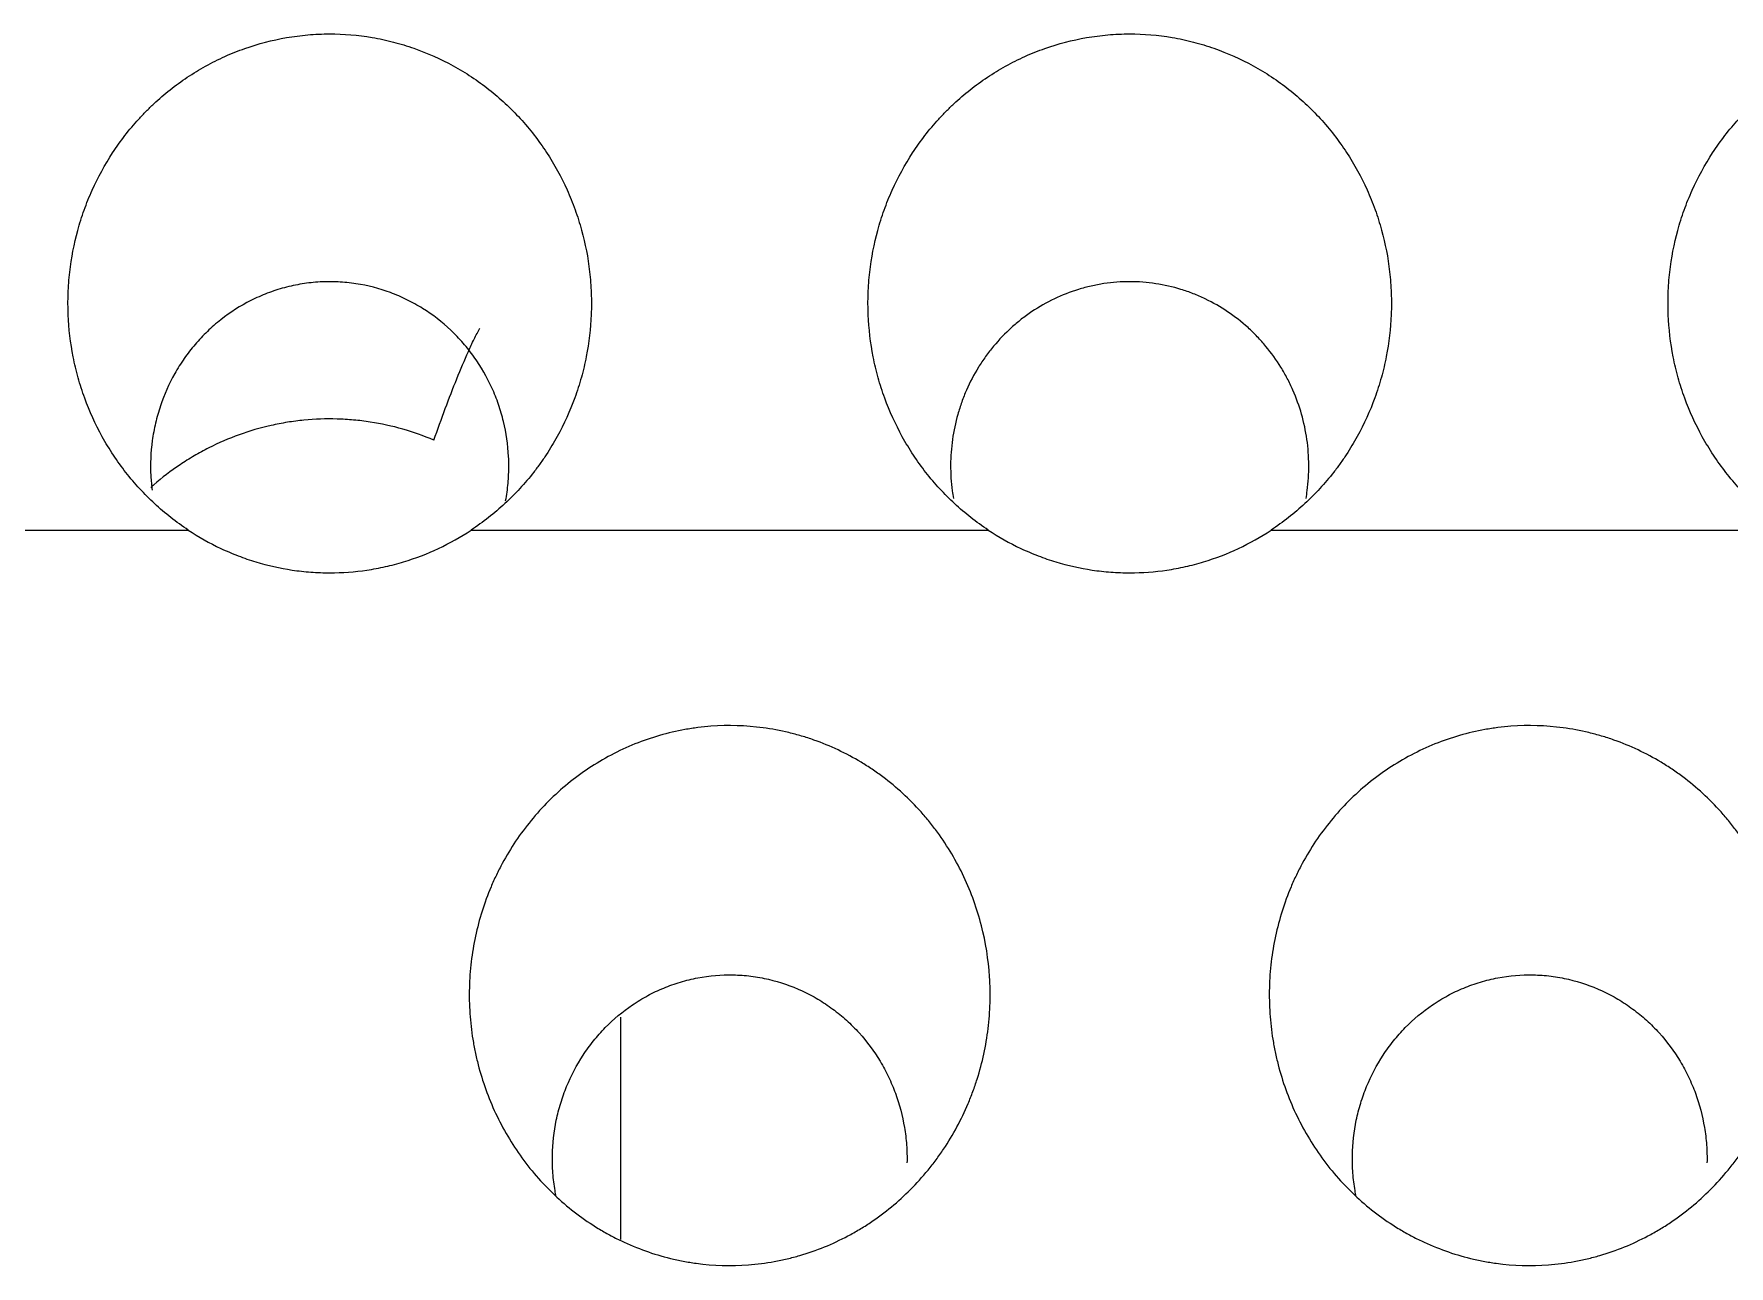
# Model space of a CAD drawing. Header units: millimetres. Extents: x 70151 to 230897, y 35202 to 113211.
# Drawn here: x 178365.5 to 178371.83, y 69174.55 to 69179.15 of the extents above; entities that cross this region are included whole.
import ezdxf

# ---------------------------------------------------------------- set-up
doc = ezdxf.new("R2010")
doc.units = ezdxf.units.MM
doc.header["$LTSCALE"] = 50
doc.layers.add('2-con', color=2, linetype='Continuous')
doc.layers.add('mark-B', color=2, linetype='Continuous', lineweight=20)

# ---------------------------------------------------------------- blocks, each defined once
blk = doc.blocks.new('무풍1WAY 대형')
at = {"layer": 'mark-B'}
blk.add_line((287.224, -415.2016), (287.224, -416.0322), dxfattribs=at)
for points, knots in [([(284.6052, -415.5064), (284.6437, -415.5593), (284.6763, -415.6149), (284.7308, -415.731), (284.7527, -415.7915), (284.773, -415.8703), (284.7767, -415.8862), (284.7833, -415.9179), (284.7921, -415.9656), (284.8012, -416.0455), (284.8025, -416.1099), (284.8013, -416.1583), (284.8005, -416.1745), (284.7982, -416.2069), (284.7967, -416.2231), (284.7871, -416.3036), (284.7735, -416.3665), (284.7446, -416.4585), (284.7334, -416.4888), (284.7145, -416.5336), (284.7078, -416.5485), (284.6938, -416.5778), (284.6864, -416.5923), (284.648, -416.6634), (284.6122, -416.7168), (284.5507, -416.7917), (284.5289, -416.8158), (284.4827, -416.862), (284.4586, -416.8838), (284.3835, -416.9452), (284.3297, -416.9809), (284.2433, -417.0265), (284.2134, -417.0404), (284.153, -417.0647), (284.0917, -417.0858), (284.0286, -417.1005), (283.9806, -417.1092), (283.9645, -417.1116), (283.9321, -417.1158), (283.9157, -417.1174), (283.834, -417.1235), (283.7691, -417.1215), (283.6726, -417.1087), (283.6406, -417.1027), (283.5927, -417.0912), (283.5768, -417.0869), (283.5455, -417.0777), (283.5301, -417.0727), (283.4535, -417.0457), (283.3949, -417.018), (283.325, -416.9759), (283.3112, -416.9671), (283.2841, -416.9488), (283.2443, -416.9205), (283.1821, -416.8688), (283.1367, -416.8228), (283.1042, -416.7865), (283.0937, -416.7742), (283.0732, -416.7488), (283.0632, -416.7359), (283.0152, -416.6703), (282.9824, -416.6148), (282.9412, -416.5273), (282.9288, -416.4973), (282.9068, -416.436), (282.8973, -416.405), (282.8733, -416.3113), (282.8632, -416.2478), (282.8569, -416.1509), (282.8564, -416.1182), (282.8582, -416.0535), (282.8606, -416.0213), (282.8723, -415.9256), (282.8858, -415.8626), (282.9104, -415.7851), (282.9157, -415.7696), (282.9269, -415.7391), (282.9448, -415.694), (282.9797, -415.6214), (283.0129, -415.5661), (283.0398, -415.5258), (283.0491, -415.5125), (283.0685, -415.4864), (283.0786, -415.4734), (283.1302, -415.4103), (283.1758, -415.3645), (283.2506, -415.3029), (283.2765, -415.2835), (283.3172, -415.2563), (283.331, -415.2475), (283.3591, -415.2307), (283.3734, -415.2227), (283.4452, -415.1845), (283.5051, -415.1601), (283.5831, -415.1374), (283.5989, -415.1332), (283.6307, -415.1257), (283.6468, -415.1224), (283.6952, -415.1136), (283.7275, -415.1095), (283.8246, -415.1022), (283.8894, -415.1041), (283.9708, -415.1151), (283.987, -415.1177), (284.0191, -415.1238), (284.0669, -415.1341), (284.1445, -415.1574), (284.2046, -415.1823), (284.2488, -415.2034), (284.2635, -415.2108), (284.2923, -415.2264), (284.3064, -415.2346), (284.3759, -415.2769), (284.4275, -415.3159), (284.4991, -415.3822), (284.5221, -415.4056), (284.5655, -415.4545), (284.586, -415.4799), (284.6052, -415.5064)], [0, 0, 0, 0, 0.03125, 0.03125, 0.0625, 0.0625, 0.070312, 0.070312, 0.078125, 0.09375, 0.109375, 0.109375, 0.117187, 0.117187, 0.125, 0.125, 0.15625, 0.15625, 0.171875, 0.171875, 0.179687, 0.179687, 0.1875, 0.1875, 0.21875, 0.21875, 0.234375, 0.234375, 0.25, 0.25, 0.28125, 0.28125, 0.296875, 0.296875, 0.3125, 0.328125, 0.328125, 0.335937, 0.335937, 0.34375, 0.34375, 0.375, 0.375, 0.390625, 0.390625, 0.398437, 0.398437, 0.40625, 0.40625, 0.4375, 0.4375, 0.445313, 0.445313, 0.453125, 0.46875, 0.484375, 0.484375, 0.492188, 0.492188, 0.5, 0.5, 0.53125, 0.53125, 0.546875, 0.546875, 0.5625, 0.5625, 0.59375, 0.59375, 0.609375, 0.609375, 0.625, 0.625, 0.65625, 0.65625, 0.664063, 0.664063, 0.671875, 0.6875, 0.703125, 0.703125, 0.710938, 0.710938, 0.71875, 0.71875, 0.75, 0.75, 0.765625, 0.765625, 0.773438, 0.773438, 0.78125, 0.78125, 0.8125, 0.8125, 0.820313, 0.820313, 0.828125, 0.828125, 0.84375, 0.84375, 0.875, 0.875, 0.882813, 0.882813, 0.890625, 0.90625, 0.921875, 0.921875, 0.929688, 0.929688, 0.9375, 0.9375, 0.96875, 0.96875, 0.984375, 0.984375, 1, 1, 1, 1]), ([(287.5927, -415.5064), (287.6312, -415.5593), (287.6638, -415.6149), (287.7183, -415.731), (287.7402, -415.7915), (287.7605, -415.8703), (287.7642, -415.8862), (287.7709, -415.9179), (287.7797, -415.9656), (287.7887, -416.0455), (287.7901, -416.1099), (287.7889, -416.1583), (287.7881, -416.1745), (287.7858, -416.2069), (287.7842, -416.2231), (287.7746, -416.3036), (287.7611, -416.3665), (287.7321, -416.4585), (287.721, -416.4888), (287.7021, -416.5336), (287.6954, -416.5485), (287.6813, -416.5778), (287.6739, -416.5923), (287.6355, -416.6634), (287.5997, -416.7168), (287.5383, -416.7917), (287.5165, -416.8158), (287.4702, -416.862), (287.4461, -416.8838), (287.371, -416.9452), (287.3173, -416.9809), (287.2309, -417.0265), (287.201, -417.0404), (287.1406, -417.0647), (287.0792, -417.0858), (287.0162, -417.1005), (286.9682, -417.1092), (286.9521, -417.1116), (286.9196, -417.1158), (286.9033, -417.1174), (286.8215, -417.1235), (286.7567, -417.1215), (286.6601, -417.1087), (286.6281, -417.1027), (286.5803, -417.0912), (286.5644, -417.0869), (286.5331, -417.0777), (286.5176, -417.0727), (286.441, -417.0457), (286.3825, -417.018), (286.3126, -416.9759), (286.2987, -416.9671), (286.2716, -416.9488), (286.2318, -416.9205), (286.1696, -416.8688), (286.1242, -416.8228), (286.0918, -416.7865), (286.0812, -416.7742), (286.0607, -416.7488), (286.0507, -416.7359), (286.0028, -416.6703), (285.97, -416.6148), (285.9287, -416.5273), (285.9164, -416.4973), (285.8943, -416.436), (285.8848, -416.405), (285.8609, -416.3113), (285.8508, -416.2478), (285.8445, -416.1509), (285.8439, -416.1182), (285.8457, -416.0535), (285.8482, -416.0213), (285.8598, -415.9256), (285.8734, -415.8626), (285.8979, -415.7851), (285.9032, -415.7696), (285.9145, -415.7391), (285.9324, -415.694), (285.9672, -415.6214), (286.0004, -415.5661), (286.0274, -415.5258), (286.0367, -415.5125), (286.0561, -415.4864), (286.0661, -415.4734), (286.1178, -415.4103), (286.1634, -415.3645), (286.2381, -415.3029), (286.2641, -415.2835), (286.3047, -415.2563), (286.3186, -415.2475), (286.3467, -415.2307), (286.3609, -415.2227), (286.4328, -415.1845), (286.4927, -415.1601), (286.5707, -415.1374), (286.5864, -415.1332), (286.6182, -415.1257), (286.6343, -415.1224), (286.6827, -415.1136), (286.715, -415.1095), (286.8121, -415.1022), (286.877, -415.1041), (286.9583, -415.1151), (286.9745, -415.1177), (287.0067, -415.1238), (287.0544, -415.1341), (287.1321, -415.1574), (287.1921, -415.1823), (287.2364, -415.2034), (287.251, -415.2108), (287.2798, -415.2264), (287.294, -415.2346), (287.3634, -415.2769), (287.415, -415.3159), (287.4867, -415.3822), (287.5097, -415.4056), (287.553, -415.4545), (287.5735, -415.4799), (287.5927, -415.5064)], [0, 0, 0, 0, 0.03125, 0.03125, 0.0625, 0.0625, 0.070312, 0.070312, 0.078125, 0.09375, 0.109375, 0.109375, 0.117187, 0.117187, 0.125, 0.125, 0.15625, 0.15625, 0.171875, 0.171875, 0.179687, 0.179687, 0.1875, 0.1875, 0.21875, 0.21875, 0.234375, 0.234375, 0.25, 0.25, 0.28125, 0.28125, 0.296875, 0.296875, 0.3125, 0.328125, 0.328125, 0.335937, 0.335937, 0.34375, 0.34375, 0.375, 0.375, 0.390625, 0.390625, 0.398437, 0.398437, 0.40625, 0.40625, 0.4375, 0.4375, 0.445312, 0.445312, 0.453125, 0.46875, 0.484375, 0.484375, 0.492187, 0.492187, 0.5, 0.5, 0.53125, 0.53125, 0.546875, 0.546875, 0.5625, 0.5625, 0.59375, 0.59375, 0.609375, 0.609375, 0.625, 0.625, 0.65625, 0.65625, 0.664062, 0.664062, 0.671875, 0.6875, 0.703125, 0.703125, 0.710937, 0.710937, 0.71875, 0.71875, 0.75, 0.75, 0.765625, 0.765625, 0.773437, 0.773437, 0.78125, 0.78125, 0.8125, 0.8125, 0.820312, 0.820312, 0.828125, 0.828125, 0.84375, 0.84375, 0.875, 0.875, 0.882812, 0.882812, 0.890625, 0.90625, 0.921875, 0.921875, 0.929687, 0.929687, 0.9375, 0.9375, 0.96875, 0.96875, 0.984375, 0.984375, 1, 1, 1, 1]), ([(284.4776, -415.362), (284.4791, -415.3694), (284.4804, -415.3768), (284.4853, -415.4059), (284.488, -415.4278), (284.4913, -415.4718), (284.4919, -415.4941), (284.4907, -415.5603), (284.4859, -415.6039), (284.4726, -415.6684), (284.4672, -415.6898), (284.4575, -415.7216), (284.454, -415.7321), (284.4465, -415.753), (284.4426, -415.7633), (284.4216, -415.8141), (284.4012, -415.853), (284.371, -415.899), (284.3647, -415.9081), (284.3517, -415.9261), (284.3449, -415.9349), (284.324, -415.9609), (284.3094, -415.9774), (284.2632, -416.0246), (284.2295, -416.0529), (284.1836, -416.0841), (284.1742, -416.0901), (284.1551, -416.1017), (284.1262, -416.1183), (284.0764, -416.1421), (284.0348, -416.1569), (284.003, -416.1665), (283.9923, -416.1694), (283.9706, -416.1747), (283.9596, -416.177), (283.9048, -416.1874), (283.8607, -416.1911), (283.7943, -416.1897), (283.7722, -416.1881), (283.7277, -416.1826), (283.7058, -416.1786), (283.6411, -416.1636), (283.5993, -416.1492), (283.5488, -416.1257), (283.5387, -416.1208), (283.519, -416.1104), (283.4899, -416.0941), (283.444, -416.0635), (283.4099, -416.0355), (283.377, -416.0057), (283.3612, -415.9898), (283.3166, -415.9405), (283.2905, -415.9051), (283.2621, -415.8579), (283.2566, -415.8483), (283.2461, -415.8288), (283.2411, -415.8189), (283.2267, -415.7888), (283.2181, -415.7685), (283.1954, -415.7065), (283.1842, -415.6641), (283.1733, -415.5986), (283.1707, -415.5765), (283.1675, -415.5323), (283.167, -415.5101), (283.1674, -415.4879)], [0, 0, 0, 0, 0.010045, 0.010045, 0.039161, 0.039161, 0.068278, 0.068278, 0.12651, 0.12651, 0.155627, 0.155627, 0.170185, 0.170185, 0.184743, 0.184743, 0.242976, 0.242976, 0.257534, 0.257534, 0.272092, 0.272092, 0.301208, 0.301208, 0.359441, 0.359441, 0.373999, 0.373999, 0.388557, 0.417674, 0.44679, 0.44679, 0.461348, 0.461348, 0.475906, 0.475906, 0.534139, 0.534139, 0.563255, 0.563255, 0.592372, 0.592372, 0.650604, 0.650604, 0.665162, 0.665162, 0.67972, 0.708837, 0.737953, 0.737953, 0.767069, 0.767069, 0.825302, 0.825302, 0.83986, 0.83986, 0.854418, 0.854418, 0.883535, 0.883535, 0.941767, 0.941767, 0.970884, 0.970884, 1, 1, 1, 1]), ([(287.4651, -415.362), (287.4666, -415.3694), (287.468, -415.3768), (287.4729, -415.4059), (287.4755, -415.4278), (287.4788, -415.4718), (287.4795, -415.4941), (287.4783, -415.5603), (287.4734, -415.6039), (287.4602, -415.6684), (287.4547, -415.6898), (287.445, -415.7216), (287.4415, -415.7321), (287.4341, -415.753), (287.4301, -415.7633), (287.4092, -415.8141), (287.3888, -415.853), (287.3586, -415.899), (287.3523, -415.9081), (287.3393, -415.9261), (287.3325, -415.9349), (287.3116, -415.9609), (287.2969, -415.9774), (287.2507, -416.0246), (287.217, -416.0529), (287.1711, -416.0841), (287.1617, -416.0901), (287.1427, -416.1017), (287.1137, -416.1183), (287.0639, -416.1421), (287.0223, -416.1569), (286.9905, -416.1665), (286.9798, -416.1694), (286.9581, -416.1747), (286.9472, -416.177), (286.8923, -416.1874), (286.8483, -416.1911), (286.7819, -416.1897), (286.7597, -416.1881), (286.7153, -416.1826), (286.6933, -416.1786), (286.6286, -416.1636), (286.5868, -416.1492), (286.5363, -416.1257), (286.5263, -416.1208), (286.5066, -416.1104), (286.4775, -416.0941), (286.4316, -416.0635), (286.3974, -416.0355), (286.3646, -416.0057), (286.3488, -415.9898), (286.3042, -415.9405), (286.278, -415.9051), (286.2496, -415.8579), (286.2441, -415.8483), (286.2336, -415.8288), (286.2286, -415.8189), (286.2142, -415.7888), (286.2057, -415.7685), (286.183, -415.7065), (286.1718, -415.6641), (286.1609, -415.5986), (286.1583, -415.5765), (286.1551, -415.5323), (286.1545, -415.5101), (286.155, -415.4879)], [0, 0, 0, 0, 0.010045, 0.010045, 0.039161, 0.039161, 0.068278, 0.068278, 0.12651, 0.12651, 0.155627, 0.155627, 0.170185, 0.170185, 0.184743, 0.184743, 0.242976, 0.242976, 0.257534, 0.257534, 0.272092, 0.272092, 0.301208, 0.301208, 0.359441, 0.359441, 0.373999, 0.373999, 0.388557, 0.417674, 0.44679, 0.44679, 0.461348, 0.461348, 0.475906, 0.475906, 0.534139, 0.534139, 0.563255, 0.563255, 0.592372, 0.592372, 0.650604, 0.650604, 0.665162, 0.665162, 0.67972, 0.708837, 0.737953, 0.737953, 0.767069, 0.767069, 0.825302, 0.825302, 0.83986, 0.83986, 0.854418, 0.854418, 0.883535, 0.883535, 0.941767, 0.941767, 0.970884, 0.970884, 1, 1, 1, 1]), ([(285.8512, -417.8514), (285.8126, -417.8259), (285.7721, -417.8031), (285.7086, -417.7731), (285.6869, -417.7639), (285.6433, -417.7471), (285.6212, -417.7395), (285.5546, -417.7194), (285.5093, -417.7092), (285.4401, -417.6989), (285.4168, -417.6963), (285.3698, -417.6928), (285.3464, -417.6919), (285.2763, -417.6919), (285.23, -417.6954), (285.161, -417.7056), (285.1381, -417.7099), (285.0924, -417.7201), (285.0696, -417.7261), (285.0023, -417.7465), (284.9155, -417.78), (284.8344, -417.8255), (284.7952, -417.8514)], [0, 0, 0, 0, 0.125, 0.125, 0.1875, 0.1875, 0.25, 0.25, 0.375, 0.375, 0.4375, 0.4375, 0.5, 0.5, 0.625, 0.625, 0.6875, 0.6875, 0.75, 0.75, 0.875, 1, 1, 1, 1]), ([(288.8388, -417.8514), (288.8001, -417.8259), (288.7597, -417.8031), (288.6961, -417.7731), (288.6744, -417.7639), (288.6308, -417.7471), (288.6088, -417.7395), (288.5421, -417.7194), (288.4968, -417.7092), (288.4276, -417.6989), (288.4044, -417.6963), (288.3574, -417.6928), (288.3339, -417.6919), (288.2639, -417.6919), (288.2176, -417.6954), (288.1485, -417.7056), (288.1256, -417.7099), (288.08, -417.7201), (288.0571, -417.7261), (287.9898, -417.7465), (287.903, -417.78), (287.8219, -417.8255), (287.7828, -417.8514)], [0, 0, 0, 0, 0.125, 0.125, 0.1875, 0.1875, 0.25, 0.25, 0.375, 0.375, 0.4375, 0.4375, 0.5, 0.5, 0.625, 0.625, 0.6875, 0.6875, 0.75, 0.75, 0.875, 1, 1, 1, 1]), ([(282.8637, -417.8514), (282.9087, -417.8812), (282.9505, -417.9141), (283.028, -417.986), (283.0638, -418.0249), (283.1129, -418.0876), (283.1286, -418.1094), (283.1582, -418.1541), (283.172, -418.177), (283.2106, -418.2467), (283.2325, -418.2949), (283.2598, -418.3697), (283.2679, -418.3951), (283.2823, -418.4466), (283.2884, -418.4726), (283.3038, -418.5507), (283.31, -418.6032), (283.3132, -418.6825), (283.3133, -418.709), (283.3114, -418.7623), (283.3094, -418.789), (283.3004, -418.8683), (283.2904, -418.9202), (283.2695, -418.9967), (283.2616, -419.0219), (283.2481, -419.0594), (283.2434, -419.0719), (283.2334, -419.0966), (283.2282, -419.109), (283.2007, -419.17), (283.1752, -419.2166), (283.1173, -419.3051), (283.0849, -419.3472), (283.0397, -419.3967), (283.0305, -419.4065), (283.0116, -419.4256), (282.9828, -419.4536), (282.9526, -419.4796), (282.8901, -419.5291), (282.8459, -419.5587), (282.7755, -419.5977), (282.7513, -419.6098), (282.7023, -419.6319), (282.6774, -419.6418), (282.6019, -419.6684), (282.5503, -419.6819), (282.4842, -419.6933), (282.4709, -419.6953), (282.4441, -419.6988), (282.4306, -419.7003), (282.3903, -419.7037), (282.3635, -419.7049), (282.2833, -419.705), (282.2301, -419.7006), (282.1639, -419.6894), (282.1507, -419.6868), (282.1243, -419.6812), (282.1111, -419.6781), (282.0719, -419.668), (282.0463, -419.6602), (281.9707, -419.6337), (281.9219, -419.612), (281.8515, -419.5732), (281.8283, -419.5591), (281.7836, -419.5294), (281.7619, -419.5137), (281.6992, -419.4642), (281.6603, -419.428), (281.6061, -419.3688), (281.5888, -419.3482), (281.5559, -419.3059), (281.5404, -419.2842), (281.4967, -419.2177), (281.4712, -419.1712), (281.4439, -419.1105), (281.4386, -419.0983), (281.4286, -419.0735), (281.4238, -419.0609), (281.4102, -419.0232), (281.4022, -418.9979), (281.3812, -418.9212), (281.3711, -418.8693), (281.3621, -418.7903), (281.3601, -418.7638), (281.3581, -418.7103), (281.3581, -418.6836), (281.3613, -418.6041), (281.3674, -418.5517), (281.3827, -418.4738), (281.3888, -418.448), (281.403, -418.3966), (281.4112, -418.371), (281.4385, -418.2959), (281.4603, -418.2477), (281.4987, -418.1782), (281.5124, -418.1555), (281.5343, -418.1221), (281.5419, -418.1112), (281.5575, -418.0894), (281.5655, -418.0786), (281.6068, -418.0257), (281.6428, -417.9865), (281.7208, -417.9142), (281.7627, -417.8812), (281.8077, -417.8514)], [0, 0, 0, 0, 0.03125, 0.03125, 0.0625, 0.0625, 0.078125, 0.078125, 0.09375, 0.09375, 0.125, 0.125, 0.140625, 0.140625, 0.15625, 0.15625, 0.1875, 0.1875, 0.203125, 0.203125, 0.21875, 0.21875, 0.25, 0.25, 0.265625, 0.265625, 0.273437, 0.273437, 0.28125, 0.28125, 0.3125, 0.3125, 0.34375, 0.34375, 0.351562, 0.351562, 0.359375, 0.375, 0.375, 0.40625, 0.40625, 0.421875, 0.421875, 0.4375, 0.4375, 0.46875, 0.46875, 0.476562, 0.476562, 0.484375, 0.484375, 0.5, 0.5, 0.53125, 0.53125, 0.539063, 0.539063, 0.546875, 0.546875, 0.5625, 0.5625, 0.59375, 0.59375, 0.609375, 0.609375, 0.625, 0.625, 0.65625, 0.65625, 0.671875, 0.671875, 0.6875, 0.6875, 0.71875, 0.71875, 0.726563, 0.726563, 0.734375, 0.734375, 0.75, 0.75, 0.78125, 0.78125, 0.796875, 0.796875, 0.8125, 0.8125, 0.84375, 0.84375, 0.859375, 0.859375, 0.875, 0.875, 0.90625, 0.90625, 0.921875, 0.921875, 0.929688, 0.929688, 0.9375, 0.9375, 0.96875, 0.96875, 1, 1, 1, 1]), ([(285.8512, -417.8514), (285.8963, -417.8812), (285.938, -417.9141), (286.0156, -417.986), (286.0513, -418.0249), (286.1005, -418.0876), (286.1161, -418.1094), (286.1457, -418.1541), (286.1595, -418.177), (286.1981, -418.2467), (286.22, -418.2949), (286.2473, -418.3697), (286.2554, -418.3951), (286.2698, -418.4466), (286.276, -418.4726), (286.2913, -418.5507), (286.2975, -418.6032), (286.3008, -418.6825), (286.3009, -418.709), (286.299, -418.7623), (286.297, -418.789), (286.288, -418.8683), (286.278, -418.9202), (286.2571, -418.9967), (286.2491, -419.0219), (286.2357, -419.0594), (286.2309, -419.0719), (286.221, -419.0966), (286.2157, -419.109), (286.1883, -419.17), (286.1628, -419.2166), (286.1048, -419.3051), (286.0724, -419.3472), (286.0273, -419.3967), (286.018, -419.4065), (285.9992, -419.4256), (285.9704, -419.4536), (285.9401, -419.4796), (285.8776, -419.5291), (285.8334, -419.5587), (285.7631, -419.5977), (285.7388, -419.6098), (285.6898, -419.6319), (285.665, -419.6418), (285.5895, -419.6684), (285.5379, -419.6819), (285.4718, -419.6933), (285.4585, -419.6953), (285.4317, -419.6988), (285.4182, -419.7003), (285.3779, -419.7037), (285.3511, -419.7049), (285.2709, -419.705), (285.2177, -419.7006), (285.1515, -419.6894), (285.1382, -419.6868), (285.1118, -419.6812), (285.0986, -419.6781), (285.0595, -419.668), (285.0338, -419.6602), (284.9582, -419.6337), (284.9095, -419.612), (284.839, -419.5732), (284.8158, -419.5591), (284.7711, -419.5294), (284.7495, -419.5137), (284.6867, -419.4642), (284.6478, -419.428), (284.5937, -419.3688), (284.5763, -419.3482), (284.5435, -419.3059), (284.528, -419.2842), (284.4843, -419.2177), (284.4588, -419.1712), (284.4314, -419.1105), (284.4262, -419.0983), (284.4161, -419.0735), (284.4113, -419.0609), (284.3978, -419.0232), (284.3898, -418.9979), (284.3687, -418.9212), (284.3587, -418.8693), (284.3496, -418.7903), (284.3476, -418.7638), (284.3456, -418.7103), (284.3457, -418.6836), (284.3488, -418.6041), (284.355, -418.5517), (284.3702, -418.4738), (284.3763, -418.448), (284.3905, -418.3966), (284.3987, -418.371), (284.426, -418.2959), (284.4479, -418.2477), (284.4862, -418.1782), (284.4999, -418.1555), (284.5219, -418.1221), (284.5294, -418.1112), (284.545, -418.0894), (284.5531, -418.0786), (284.5944, -418.0257), (284.6304, -417.9865), (284.7083, -417.9142), (284.7502, -417.8812), (284.7952, -417.8514)], [0, 0, 0, 0, 0.03125, 0.03125, 0.0625, 0.0625, 0.078125, 0.078125, 0.09375, 0.09375, 0.125, 0.125, 0.140625, 0.140625, 0.15625, 0.15625, 0.1875, 0.1875, 0.203125, 0.203125, 0.21875, 0.21875, 0.25, 0.25, 0.265625, 0.265625, 0.273438, 0.273438, 0.28125, 0.28125, 0.3125, 0.3125, 0.34375, 0.34375, 0.351563, 0.351563, 0.359375, 0.375, 0.375, 0.40625, 0.40625, 0.421875, 0.421875, 0.4375, 0.4375, 0.46875, 0.46875, 0.476563, 0.476563, 0.484375, 0.484375, 0.5, 0.5, 0.53125, 0.53125, 0.539063, 0.539063, 0.546875, 0.546875, 0.5625, 0.5625, 0.59375, 0.59375, 0.609375, 0.609375, 0.625, 0.625, 0.65625, 0.65625, 0.671875, 0.671875, 0.6875, 0.6875, 0.71875, 0.71875, 0.726563, 0.726563, 0.734375, 0.734375, 0.75, 0.75, 0.78125, 0.78125, 0.796875, 0.796875, 0.8125, 0.8125, 0.84375, 0.84375, 0.859375, 0.859375, 0.875, 0.875, 0.90625, 0.90625, 0.921875, 0.921875, 0.929688, 0.929688, 0.9375, 0.9375, 0.96875, 0.96875, 1, 1, 1, 1]), ([(288.8388, -417.8514), (288.8838, -417.8812), (288.9256, -417.9141), (289.0031, -417.986), (289.0389, -418.0249), (289.088, -418.0876), (289.1037, -418.1094), (289.1333, -418.1541), (289.1471, -418.177), (289.1857, -418.2467), (289.2076, -418.2949), (289.2349, -418.3697), (289.243, -418.3951), (289.2574, -418.4466), (289.2635, -418.4726), (289.2789, -418.5507), (289.2851, -418.6032), (289.2883, -418.6825), (289.2884, -418.709), (289.2865, -418.7623), (289.2845, -418.789), (289.2755, -418.8683), (289.2655, -418.9202), (289.2446, -418.9967), (289.2367, -419.0219), (289.2232, -419.0594), (289.2185, -419.0719), (289.2085, -419.0966), (289.2033, -419.109), (289.1758, -419.17), (289.1503, -419.2166), (289.0924, -419.3051), (289.06, -419.3472), (289.0148, -419.3967), (289.0056, -419.4065), (288.9867, -419.4256), (288.9579, -419.4536), (288.9277, -419.4796), (288.8652, -419.5291), (288.821, -419.5587), (288.7506, -419.5977), (288.7264, -419.6098), (288.6774, -419.6319), (288.6525, -419.6418), (288.577, -419.6684), (288.5254, -419.6819), (288.4593, -419.6933), (288.446, -419.6953), (288.4192, -419.6988), (288.4057, -419.7003), (288.3654, -419.7037), (288.3386, -419.7049), (288.2584, -419.705), (288.2052, -419.7006), (288.139, -419.6894), (288.1258, -419.6868), (288.0994, -419.6812), (288.0862, -419.6781), (288.047, -419.668), (288.0214, -419.6602), (287.9458, -419.6337), (287.897, -419.612), (287.8266, -419.5732), (287.8034, -419.5591), (287.7586, -419.5294), (287.737, -419.5137), (287.6743, -419.4642), (287.6354, -419.428), (287.5812, -419.3688), (287.5638, -419.3482), (287.531, -419.3059), (287.5155, -419.2842), (287.4718, -419.2177), (287.4463, -419.1712), (287.419, -419.1105), (287.4137, -419.0983), (287.4037, -419.0735), (287.3989, -419.0609), (287.3853, -419.0232), (287.3773, -418.9979), (287.3563, -418.9212), (287.3462, -418.8693), (287.3372, -418.7903), (287.3351, -418.7638), (287.3332, -418.7103), (287.3332, -418.6836), (287.3364, -418.6041), (287.3425, -418.5517), (287.3578, -418.4738), (287.3639, -418.448), (287.3781, -418.3966), (287.3863, -418.371), (287.4136, -418.2959), (287.4354, -418.2477), (287.4738, -418.1782), (287.4875, -418.1555), (287.5094, -418.1221), (287.517, -418.1112), (287.5326, -418.0894), (287.5406, -418.0786), (287.5819, -418.0257), (287.6179, -417.9865), (287.6959, -417.9142), (287.7378, -417.8812), (287.7828, -417.8514)], [0, 0, 0, 0, 0.03125, 0.03125, 0.0625, 0.0625, 0.078125, 0.078125, 0.09375, 0.09375, 0.125, 0.125, 0.140625, 0.140625, 0.15625, 0.15625, 0.1875, 0.1875, 0.203125, 0.203125, 0.21875, 0.21875, 0.25, 0.25, 0.265625, 0.265625, 0.273437, 0.273437, 0.28125, 0.28125, 0.3125, 0.3125, 0.34375, 0.34375, 0.351562, 0.351562, 0.359375, 0.375, 0.375, 0.40625, 0.40625, 0.421875, 0.421875, 0.4375, 0.4375, 0.46875, 0.46875, 0.476562, 0.476562, 0.484375, 0.484375, 0.5, 0.5, 0.53125, 0.53125, 0.539062, 0.539062, 0.546875, 0.546875, 0.5625, 0.5625, 0.59375, 0.59375, 0.609375, 0.609375, 0.625, 0.625, 0.65625, 0.65625, 0.671875, 0.671875, 0.6875, 0.6875, 0.71875, 0.71875, 0.726562, 0.726562, 0.734375, 0.734375, 0.75, 0.75, 0.78125, 0.78125, 0.796875, 0.796875, 0.8125, 0.8125, 0.84375, 0.84375, 0.859375, 0.859375, 0.875, 0.875, 0.90625, 0.90625, 0.921875, 0.921875, 0.929687, 0.929687, 0.9375, 0.9375, 0.96875, 0.96875, 1, 1, 1, 1]), ([(284.6648, -417.969), (284.6631, -417.979), (284.6616, -417.9889), (284.6561, -418.0306), (284.6542, -418.0625), (284.6545, -418.1103), (284.6551, -418.1263), (284.6574, -418.1583), (284.6592, -418.1744), (284.666, -418.2223), (284.6793, -418.2849), (284.7009, -418.345), (284.7203, -418.3891), (284.7273, -418.4037), (284.7423, -418.4323), (284.7503, -418.4463), (284.7755, -418.4872), (284.7942, -418.5132), (284.8248, -418.5502), (284.8355, -418.5622), (284.8578, -418.5855), (284.8694, -418.5968), (284.9055, -418.6295), (284.9562, -418.6691), (285.012, -418.7011), (285.0558, -418.7221), (285.0708, -418.7286), (285.1011, -418.7404), (285.1163, -418.7458), (285.1626, -418.76), (285.194, -418.7672), (285.2419, -418.7744), (285.258, -418.7763), (285.2905, -418.7787), (285.3068, -418.7793), (285.3555, -418.7793), (285.3876, -418.7769), (285.4355, -418.7698), (285.4513, -418.7668), (285.483, -418.7596), (285.4988, -418.7554), (285.5455, -418.7411), (285.6056, -418.7175), (285.6616, -418.6856), (285.7021, -418.6584), (285.7153, -418.6488), (285.7407, -418.6289), (285.753, -418.6186), (285.7887, -418.5862), (285.8109, -418.563), (285.8418, -418.5258), (285.8518, -418.513), (285.8706, -418.4867), (285.8796, -418.4733), (285.9048, -418.4323), (285.9197, -418.404), (285.939, -418.36), (285.9449, -418.3451), (285.9558, -418.3148), (285.9608, -418.2993), (285.974, -418.2529), (285.9872, -418.1903), (285.9919, -418.1266), (285.9922, -418.0783), (285.9917, -418.0621), (285.9897, -418.03), (285.9882, -418.0141), (285.9849, -417.9888), (285.9834, -417.9793), (285.9818, -417.9699)], [0, 0, 0, 0, 0.012777, 0.012777, 0.053405, 0.053405, 0.073719, 0.073719, 0.094033, 0.094033, 0.134661, 0.17529, 0.17529, 0.195604, 0.195604, 0.215918, 0.215918, 0.256546, 0.256546, 0.27686, 0.27686, 0.297174, 0.297174, 0.337802, 0.37843, 0.37843, 0.398744, 0.398744, 0.419058, 0.419058, 0.459686, 0.459686, 0.48, 0.48, 0.500314, 0.500314, 0.540942, 0.540942, 0.561257, 0.561257, 0.581571, 0.581571, 0.622199, 0.662827, 0.662827, 0.683141, 0.683141, 0.703455, 0.703455, 0.744083, 0.744083, 0.764397, 0.764397, 0.784711, 0.784711, 0.825339, 0.825339, 0.845653, 0.845653, 0.865967, 0.865967, 0.906595, 0.947223, 0.947223, 0.967538, 0.967538, 0.987852, 0.987852, 1, 1, 1, 1]), ([(287.6537, -417.9613), (287.6518, -417.9721), (287.65, -417.9828), (287.6455, -418.0155), (287.6435, -418.0375), (287.6416, -418.0818), (287.6417, -418.1042), (287.645, -418.1704), (287.6513, -418.214), (287.6669, -418.2783), (287.6731, -418.2996), (287.6876, -418.3418), (287.6959, -418.3625), (287.7051, -418.3828)], [0, 0, 0, 0, 0.076351, 0.076351, 0.230293, 0.230293, 0.384234, 0.384234, 0.692117, 0.692117, 0.846059, 0.846059, 1, 1, 1, 1]), ([(287.7051, -418.3828), (287.7236, -418.4235), (287.7457, -418.4618), (287.7841, -418.5157), (287.7978, -418.5331), (287.827, -418.5667), (287.8426, -418.5829), (287.8911, -418.6288), (287.9261, -418.6558), (287.9826, -418.6911), (288.002, -418.702), (288.0424, -418.7219), (288.0629, -418.7307), (288.1255, -418.7539), (288.1684, -418.7651), (288.2238, -418.7736), (288.235, -418.775), (288.2574, -418.7772), (288.291, -418.7797), (288.3245, -418.7796), (288.3692, -418.7771), (288.3915, -418.7747), (288.436, -418.7676), (288.458, -418.7628), (288.5013, -418.7512), (288.5227, -418.7443), (288.5647, -418.7282), (288.5851, -418.7192), (288.6446, -418.6892), (288.682, -418.6653), (288.726, -418.6306), (288.7347, -418.6235), (288.7515, -418.6088), (288.7761, -418.5862), (288.814, -418.5459), (288.8411, -418.5109), (288.8666, -418.4744), (288.8785, -418.4554), (288.9112, -418.3974), (288.929, -418.3571), (288.9501, -418.2942), (288.9562, -418.2728), (288.9663, -418.2294), (288.9703, -418.2077), (288.9791, -418.1421), (288.981, -418.0982), (288.9778, -418.0361), (288.9762, -418.0183), (288.974, -418.0006)], [0, 0, 0, 0, 0.069437, 0.069437, 0.104156, 0.104156, 0.138874, 0.138874, 0.208311, 0.208311, 0.24303, 0.24303, 0.277749, 0.277749, 0.347186, 0.347186, 0.364545, 0.364545, 0.381904, 0.416623, 0.416623, 0.451342, 0.451342, 0.48606, 0.48606, 0.520779, 0.520779, 0.555497, 0.555497, 0.624934, 0.624934, 0.642294, 0.642294, 0.659653, 0.694372, 0.72909, 0.72909, 0.763809, 0.763809, 0.833246, 0.833246, 0.867964, 0.867964, 0.902683, 0.902683, 0.97212, 0.97212, 1, 1, 1, 1]), ([(287.9218, -418.1876), (287.9598, -418.2037), (288.0374, -418.231), (288.1182, -418.2488), (288.1801, -418.2583), (288.2008, -418.2608), (288.2421, -418.2646), (288.2628, -418.2658), (288.3246, -418.2675), (288.3658, -418.266), (288.4275, -418.26), (288.448, -418.2574), (288.4891, -418.2508), (288.5096, -418.2468), (288.5705, -418.2331), (288.6498, -418.2098), (288.7255, -418.1772), (288.7808, -418.1491), (288.7991, -418.1391), (288.835, -418.1181), (288.8526, -418.107), (288.904, -418.0724), (288.9407, -418.0444), (288.9754, -418.014), (288.9792, -418.0106)], [0, 0, 0, 0, 0.109604, 0.219208, 0.219208, 0.27401, 0.27401, 0.328812, 0.328812, 0.438416, 0.438416, 0.493218, 0.493218, 0.54802, 0.54802, 0.657624, 0.767228, 0.767228, 0.82203, 0.82203, 0.876832, 0.876832, 0.986436, 1, 1, 1, 1]), ([(287.9218, -418.1876), (287.9076, -418.2279), (287.8933, -418.2673), (287.8647, -418.344), (287.8504, -418.3812), (287.8217, -418.4526), (287.8074, -418.4868), (287.7859, -418.5346), (287.7787, -418.55), (287.7643, -418.5793), (287.7571, -418.5932), (287.7499, -418.6061)], [0, 0, 0, 0, 0.25, 0.25, 0.5, 0.5, 0.75, 0.75, 0.875, 0.875, 1, 1, 1, 1])]:
    blk.add_open_spline(points, degree=3, knots=knots, dxfattribs=at)
for points in [[(284.7952, -417.8514), (284.1514, -417.8514), (283.5075, -417.8514), (282.8637, -417.8514)], [(287.7828, -417.8514), (287.1389, -417.8514), (286.4951, -417.8514), (285.8512, -417.8514)], [(538.7368, -417.8514), (455.4375, -417.8514), (372.1381, -417.8514), (288.8388, -417.8514)]]:
    blk.add_open_spline(points, degree=3, dxfattribs=at)
blk = doc.blocks.new('dpdjzjs')
at = {"layer": 'mark-B', "rotation": 180}
blk.add_blockref('무풍1WAY 대형', (178654.9147, 88751.491), dxfattribs=at)

msp = doc.modelspace()

# ---------------------------------------------------------------- block references
at = {"layer": '2-con'}
msp.add_blockref('dpdjzjs', (0, -19992.0434), dxfattribs=at)

doc.saveas('drawing.dxf')
